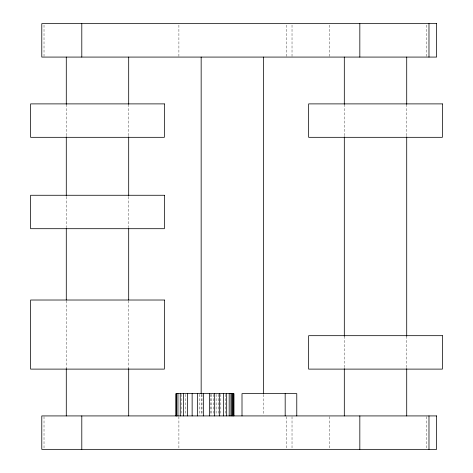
<?xml version="1.0" encoding="UTF-8"?>
<svg xmlns="http://www.w3.org/2000/svg" width="473" height="473" viewBox="0 0 473 473"><rect width="100%" height="100%" fill="white"/><g stroke="black" fill="none" stroke-linecap="round" stroke-linejoin="round"><path stroke-width="0.35" stroke-dasharray="2.37 1.77" d="M426.415 25.104L426.415 56.358M426.415 416.642L426.415 447.896M406.715 104.338L406.715 136.821M406.715 336.179L406.715 368.662M344.309 104.338L344.309 136.821M344.309 336.179L344.309 368.662M329.445 25.104L329.445 56.358M329.445 416.642L329.445 447.896M292.024 25.104L292.024 56.358M292.024 416.642L292.024 447.896M286.514 25.104L286.514 56.358M286.514 416.642L286.514 447.896M263.567 394.506L263.567 415.182M225.591 394.352L225.591 415.199M220.838 394.352L220.838 415.199M218.159 394.352L218.159 415.199M216.114 394.352L216.114 415.199M213.589 394.352L213.589 415.199M211.508 394.352L211.508 415.199M210.674 394.352L210.674 415.199M202.006 394.352L202.006 415.199M201.161 394.506L201.161 415.182M199.535 394.352L199.535 415.199M185.41 394.352L185.41 415.199M181.129 394.352L181.129 415.199M178.9 25.104L178.9 56.358M178.9 416.642L178.9 447.896M128.691 104.338L128.691 136.821M128.691 196.632L128.691 227.637M128.691 300.733L128.691 368.662M66.285 104.338L66.285 136.821M66.285 196.632L66.285 227.637M66.285 300.733L66.285 368.662M44.019 25.104L44.019 56.358M44.019 416.642L44.019 447.896"/><path stroke-width="0.71" d="M428.981 23.65L428.981 57.079M428.981 415.921L428.981 449.35M406.715 57.079L406.715 104.338M406.715 136.821L406.715 336.179M406.715 368.662L406.715 415.921M359.829 23.65L359.829 57.079M359.829 415.921L359.829 449.35M344.309 57.079L344.309 104.338M344.309 136.821L344.309 336.179M344.309 368.662L344.309 415.921M296.778 415.921L296.778 393.631L242.005 393.631L242.005 415.921M285.178 393.631L285.178 415.921M263.567 57.079L263.567 393.767M233.934 415.921L233.934 393.631L175.991 393.631L175.991 415.921M233.68 393.631L233.68 415.921M232.675 393.631L232.675 415.921M231.9 393.631L231.9 415.921M230.942 393.631L230.942 415.921M229.192 393.631L229.192 415.921M226.668 393.631L226.668 415.921M223.351 393.631L223.351 415.921M219.324 393.631L219.324 415.921M214.665 393.631L214.665 415.921M209.368 393.631L209.368 415.921M203.437 393.631L203.437 415.921M201.161 57.079L201.161 393.767M197.46 393.631L197.46 415.921M192.139 393.631L192.139 415.921M187.474 393.631L187.474 415.921M183.465 393.631L183.465 415.921M180.248 393.631L180.248 415.921M177.954 393.631L177.954 415.921M176.571 393.631L176.571 415.921M176.116 393.631L176.116 415.921M128.691 57.079L128.691 104.338M128.691 136.821L128.691 195.893M128.691 228.376L128.691 300M128.691 368.662L128.691 415.921M81.799 23.65L81.799 57.079M81.799 415.921L81.799 449.35M66.285 57.079L66.285 104.338M66.285 136.821L66.285 195.893M66.285 228.376L66.285 300M66.285 368.662L66.285 415.921M436.609 23.65L41.784 23.65L41.784 57.079L436.609 57.079L436.609 23.65M164.35 103.889L30.621 103.889L30.621 137.318L164.35 137.318L164.35 103.889M442.379 103.889L308.65 103.889L308.65 137.318L442.379 137.318L442.379 103.889M164.35 195.266L30.621 195.266L30.621 228.701L164.35 228.701L164.35 195.266M164.35 300.018L30.621 300.018L30.621 369.111L164.35 369.111L164.35 300.018M442.379 335.682L308.65 335.682L308.65 369.111L442.379 369.111L442.379 335.682M436.609 415.921L41.784 415.921L41.784 449.35L436.609 449.35L436.609 415.921"/></g></svg>
